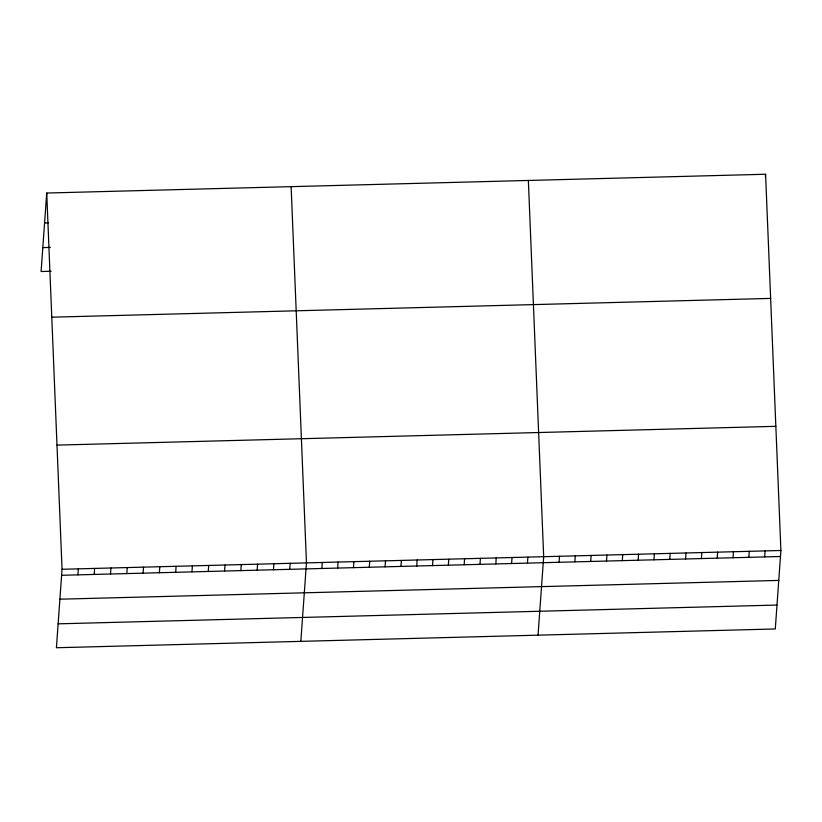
<?xml version="1.0" encoding="UTF-8"?>
<svg xmlns="http://www.w3.org/2000/svg" width="822" height="822" viewBox="0 0 822 822"><rect width="100%" height="100%" fill="white"/><g stroke="black" fill="none" stroke-linecap="round" stroke-linejoin="round"><path stroke-width="1.23" d="M46.72 193.036L62.051 569.276L56.42 647.746L775.28 628.964L780.9 550.493L765.58 174.254L46.72 193.036L41.1 271.507L51.128 271.239M77.905 574.866L78.337 568.845M94.201 574.434L94.633 568.423M110.497 574.013L110.929 568.002M126.794 573.592L127.225 567.57M143.09 573.16L143.521 567.149M159.376 572.739L159.807 566.718M175.672 572.307L176.103 566.296M191.968 571.886L192.399 565.865M208.264 571.454L208.696 565.444M224.56 571.033L224.992 565.022M240.846 570.612L241.278 564.591M257.142 570.18L257.574 564.169M273.438 569.759L273.87 563.738M289.734 569.327L290.166 563.317M300.831 641.366L306.462 562.885L291.132 186.645M321.844 568.495L322.275 562.474M337.657 568.074L338.089 562.063M353.47 567.663L353.902 561.652M369.284 567.252L369.715 561.241M385.097 566.841L385.528 560.82M400.91 566.43L401.342 560.409M416.733 566.009L417.165 559.998M432.547 565.598L432.978 559.587M448.36 565.187L448.791 559.166M464.173 564.776L464.605 558.755M479.986 564.354L480.418 558.344M495.8 563.943L496.231 557.933M511.613 563.532L512.044 557.522M527.436 563.121L527.868 557.1M538.05 635.17L543.681 556.689L528.361 180.45M559.063 562.289L559.494 556.278M574.876 561.878L575.308 555.867M590.689 561.467L591.121 555.456M606.502 561.056L606.934 555.035M622.326 560.645L622.757 554.624M638.139 560.224L638.571 554.213M653.952 559.813L654.384 553.802M669.766 559.402L670.197 553.391M685.579 558.991L686.01 552.97M701.392 558.57L701.824 552.559M717.205 558.159L717.637 552.148M733.029 557.748L733.46 551.737M765.405 176.658L765.58 174.254M748.842 557.337L749.274 551.315M764.655 556.926L765.087 550.904M44.583 222.957L48.344 222.865M42.816 247.597L50.337 247.401M51.786 317.189L770.635 298.407M56.995 445.113L775.845 426.33M62.051 569.276L780.9 550.493M61.619 575.287L780.468 556.504M59.903 599.197L778.753 580.424M58.136 623.836L776.985 605.054"/></g></svg>
